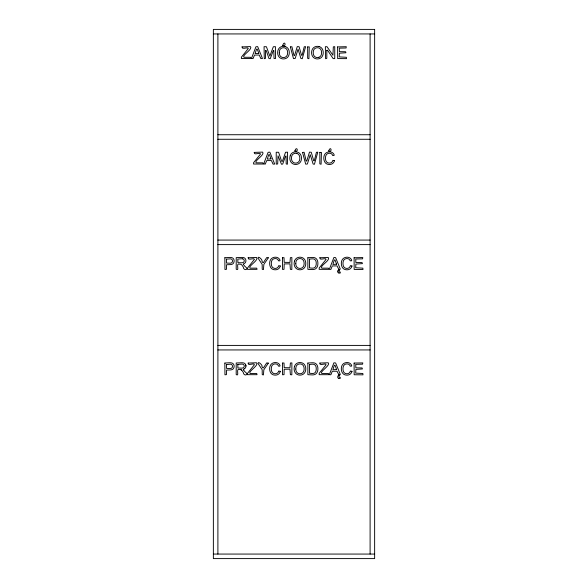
<?xml version="1.0" encoding="UTF-8"?>
<svg xmlns="http://www.w3.org/2000/svg" width="588" height="588" viewBox="0 0 588 588"><rect width="100%" height="100%" fill="white"/><g stroke="black" fill="none" stroke-linecap="round" stroke-linejoin="round"><path stroke-width="0.88" d="M339.327 270.171L339.048 269.576M339.327 375.511L339.048 374.916M213.363 33.935L374.637 33.935M217.869 134.733L370.131 134.733M217.847 139.275L370.153 139.275M217.869 240.073L370.131 240.073M217.847 244.608L370.153 244.608M338.886 269.576L340.32 269.113L335.63 257.662L333.911 257.456L329.331 269.333L330.868 269.444L332.286 265.93L337.005 265.894L338.938 269.576A3.903 3.903 0 0 0 338.416 270.024A2.962 2.962 0 0 0 338.041 270.546A2.572 2.572 0 0 0 337.821 271.061M217.869 345.406L370.131 345.406M217.847 349.941L370.153 349.941M338.886 374.909L340.07 374.894L340.305 374.416L335.63 362.994L333.911 362.796L329.331 374.666L330.868 374.776L332.286 371.263L337.005 371.234L338.938 374.909A3.903 3.903 0 0 0 338.416 375.357A2.962 2.962 0 0 0 338.041 375.886A2.572 2.572 0 0 0 337.821 376.401A1.58 1.58 0 0 0 338.21 378.121M213.363 554.065L374.637 554.065M243.27 264.504L243.388 263.865A4.733 4.733 0 0 0 244.307 263.498A2.947 2.947 0 0 0 245.696 261.91A3.366 3.366 0 0 0 245.909 260.741A3.631 3.631 0 0 0 245.777 259.786A3.403 3.403 0 0 0 245.402 258.904A2.977 2.977 0 0 0 244.821 258.22A2.587 2.587 0 0 0 244.049 257.75A4.314 4.314 0 0 0 242.837 257.471A15.773 15.773 0 0 0 241.58 257.426L236.229 257.632L236.192 269.201C240.036 271.634 235.222 262.498 239.661 264.181A17.897 17.897 0 0 1 240.117 264.188A2.44 2.44 0 0 1 240.558 264.24A2.183 2.183 0 0 1 240.94 264.365A2.727 2.727 0 0 1 241.293 264.563A2.264 2.264 0 0 1 241.734 264.931A7.431 7.431 0 0 1 242.109 265.372A13.98 13.98 0 0 1 242.712 266.195A48.547 48.547 0 0 1 243.27 267.048C243.461 271.281 250.076 269.782 244.784 266.268A10.29 10.29 0 0 0 244.167 265.416A6.997 6.997 0 0 0 243.454 264.651M243.292 369.859L243.417 369.19A4.733 4.733 0 0 0 244.307 368.83M281.689 161.443L282.372 161.421L285.533 152.27L287.583 152.174L287.392 164.25L286.194 163.934L286.055 156.033L285.467 156.173L282.718 164.059L281.483 164.258L278.036 155.82L277.683 163.964L276.235 164.126L276.22 152.255L278.609 152.27L281.439 160.708M370.102 33.935L370.102 554.065M217.898 33.935L217.898 554.065M242.704 258.867A5.571 5.571 0 0 0 241.646 258.764L237.802 259.087L237.912 262.674L241.256 262.785A9.974 9.974 0 0 0 242.131 262.748A3.308 3.308 0 0 0 242.976 262.557A2.102 2.102 0 0 0 243.513 262.27A1.698 1.698 0 0 0 243.924 261.829A1.933 1.933 0 0 0 242.704 258.838M338.21 272.788A1.58 1.58 0 0 1 337.857 271.083M338.409 272.883A1.69 1.69 0 0 0 339.048 273.111A2.668 2.668 0 0 0 339.423 273.141A2.036 2.036 0 0 0 339.879 273.089A3.013 3.013 0 0 0 340.312 272.957L340.158 271.95A1.352 1.352 0 0 1 339.452 271.943L339.21 271.781A0.831 0.831 0 0 1 339.033 271.472A1.08 1.08 0 0 1 338.989 271.156A1.47 1.47 0 0 1 339.055 270.708A1.926 1.926 0 0 1 339.247 270.296M338.409 378.216A1.69 1.69 0 0 0 339.048 378.451A2.668 2.668 0 0 0 339.423 378.474A2.036 2.036 0 0 0 339.879 378.422A3.013 3.013 0 0 0 340.312 378.29L340.129 377.29A1.352 1.352 0 0 1 339.452 377.283L339.173 377.084A0.831 0.831 0 0 1 339.033 376.805A1.08 1.08 0 0 1 338.989 376.496A1.47 1.47 0 0 1 339.055 376.048A1.926 1.926 0 0 1 339.247 375.629M241.646 370.212A2.183 2.183 0 0 0 240.558 369.573A2.44 2.44 0 0 0 240.117 369.521A17.897 17.897 0 0 0 239.661 369.514C235.325 367.794 239.823 376.952 236.192 374.593L236.222 362.994L241.58 362.759A15.773 15.773 0 0 1 242.837 362.811A4.314 4.314 0 0 1 244.049 363.09A2.587 2.587 0 0 1 244.821 363.553A2.977 2.977 0 0 1 245.402 364.244A3.366 3.366 0 0 1 245.696 367.25A2.947 2.947 0 0 1 244.307 368.838M240.94 369.705A2.727 2.727 0 0 1 241.293 369.896M241.734 370.264A7.431 7.431 0 0 1 242.109 370.712A13.98 13.98 0 0 1 242.712 371.535A48.547 48.547 0 0 1 243.27 372.38C243.557 376.702 250.018 375.012 244.784 371.601A10.29 10.29 0 0 0 244.167 370.756A6.997 6.997 0 0 0 243.454 369.984M245.777 365.126A3.631 3.631 0 0 1 245.909 366.074M296.8 153.424A3.851 3.851 0 0 1 297.844 153.88A3.697 3.697 0 0 1 298.704 154.629A4.197 4.197 0 0 1 299.307 155.599A5.196 5.196 0 0 1 299.696 156.864A7.82 7.82 0 0 1 299.814 158.187A7.585 7.585 0 0 1 299.557 160.127A3.984 3.984 0 0 1 298.638 161.81A3.851 3.851 0 0 1 297.278 162.758A4.212 4.212 0 0 1 294.037 162.766A3.962 3.962 0 0 1 291.773 160.215A6.6 6.6 0 0 1 291.508 158.363A11.003 11.003 0 0 1 291.567 157.172A6.056 6.056 0 0 1 291.81 156.011A4.491 4.491 0 0 1 292.177 155.166A3.05 3.05 0 0 1 292.736 154.446A4.263 4.263 0 0 1 296.8 153.424M285.033 46.533A6.292 6.292 0 0 0 281.196 46.761A5.321 5.321 0 0 0 278.028 50.252A9.07 9.07 0 0 0 277.661 52.795A6.946 6.946 0 0 0 278.352 55.831A5.432 5.432 0 0 0 281.873 58.727A6.292 6.292 0 0 0 284.989 58.734A6.042 6.042 0 0 0 286.422 58.175A4.954 4.954 0 0 0 287.642 57.227A5.476 5.476 0 0 0 288.532 55.963A6.453 6.453 0 0 0 289.105 54.361A8.35 8.35 0 0 0 289.112 50.987A6.505 6.505 0 0 0 288.568 49.399A5.468 5.468 0 0 0 287.701 48.128A5.255 5.255 0 0 0 286.51 47.15A5.535 5.535 0 0 0 285.048 46.548M318.975 46.533A6.292 6.292 0 0 0 315.139 46.761A5.321 5.321 0 0 0 311.971 50.252A9.07 9.07 0 0 0 311.603 52.795A6.946 6.946 0 0 0 312.301 55.831A5.432 5.432 0 0 0 315.822 58.727A6.292 6.292 0 0 0 318.939 58.734A6.042 6.042 0 0 0 320.364 58.175A4.954 4.954 0 0 0 321.585 57.227A5.476 5.476 0 0 0 322.481 55.963A6.453 6.453 0 0 0 323.047 54.361A8.35 8.35 0 0 0 323.055 50.987A6.505 6.505 0 0 0 322.518 49.399A5.468 5.468 0 0 0 321.651 48.128A5.255 5.255 0 0 0 320.453 47.15A5.535 5.535 0 0 0 318.997 46.548M319.034 57.22A4.212 4.212 0 0 1 315.785 57.227A3.962 3.962 0 0 1 313.529 54.684A6.6 6.6 0 0 1 313.257 52.824A11.003 11.003 0 0 1 313.323 51.634A6.056 6.056 0 0 1 313.566 50.472A4.491 4.491 0 0 1 313.933 49.627A3.05 3.05 0 0 1 314.492 48.907A4.263 4.263 0 0 1 318.556 47.885A3.851 3.851 0 0 1 319.6 48.341A3.697 3.697 0 0 1 320.453 49.091A4.197 4.197 0 0 1 321.063 50.061A5.196 5.196 0 0 1 321.452 51.325A7.82 7.82 0 0 1 321.562 52.648A7.585 7.585 0 0 1 321.313 54.588A3.984 3.984 0 0 1 320.394 56.272A3.851 3.851 0 0 1 319.034 57.22M258.808 53.332L257.228 49.054L256.53 49.127A15.773 15.773 0 0 1 256.192 50.164L255.104 53.589L258.801 53.427M270.994 158.87L267.297 159.127L268.378 155.702A15.773 15.773 0 0 0 268.716 154.666L269.414 154.593L270.994 158.87M336.593 264.196L332.896 264.446L333.977 261.021A15.773 15.773 0 0 0 334.322 259.984L335.02 259.918L336.593 264.225M336.593 369.529L332.896 369.786L333.977 366.353A15.773 15.773 0 0 0 334.322 365.324L335.02 365.251L336.593 369.529M251.517 58.322L253.06 58.609L254.494 55.074L259.212 55.037L260.859 58.587L262.491 58.521L257.676 46.614L255.949 46.746L251.517 58.322M263.711 163.861L265.247 164.14L266.687 160.612L271.399 160.575L273.053 164.126L274.677 164.059L269.863 152.152L268.121 152.314L263.711 163.861M290.362 46.922L293.486 58.594L295.169 58.499L298.065 49.164L300.938 58.499L302.254 58.719L305.62 46.65L304.224 46.768L302.144 55.206L301.446 55.25A33.266 33.266 0 0 0 301.13 53.942A39.536 39.536 0 0 0 300.799 52.714L299.086 46.731L297.256 46.599L294.809 54.772A9.099 9.099 0 0 0 294.735 55.052L294.456 55.588L293.949 55.382L291.92 46.739L290.362 46.922M302.555 152.461L305.679 164.133L307.362 164.037L310.251 154.703L313.125 164.037L314.44 164.258L317.785 152.174L316.41 152.299L314.337 160.744L313.602 160.708A33.266 33.266 0 0 0 313.323 159.473A39.536 39.536 0 0 0 312.992 158.253L311.272 152.27L309.479 152.123L306.995 160.311A9.099 9.099 0 0 0 306.921 160.59L306.62 161.141L306.135 160.921L304.106 152.277L302.555 152.432M282.666 45.423C286.724 47.393 284.871 39.308 282.681 45.364M280.307 265.982L280.3 266.048A6.394 6.394 0 0 1 279.631 267.555A4.55 4.55 0 0 1 277.066 269.532A5.887 5.887 0 0 1 275.368 269.782A8.217 8.217 0 0 1 273.699 269.613A4.506 4.506 0 0 1 271.068 267.966A5.77 5.77 0 0 1 270.296 266.665A7.901 7.901 0 0 1 269.811 265.07A8.82 8.82 0 0 1 269.819 261.704A6.115 6.115 0 0 1 270.377 260.094A5.292 5.292 0 0 1 271.252 258.867A4.88 4.88 0 0 1 272.442 257.948A5.814 5.814 0 0 1 273.868 257.397A6.461 6.461 0 0 1 275.39 257.213A6.086 6.086 0 0 1 277.007 257.434A4.373 4.373 0 0 1 279.418 259.132A5.248 5.248 0 0 1 280.057 260.352L279.792 260.851L278.514 260.844A4.895 4.895 0 0 0 278.05 259.925A2.778 2.778 0 0 0 276.426 258.735A4.138 4.138 0 0 0 275.36 258.595A4.969 4.969 0 0 0 274.126 258.749A3.337 3.337 0 0 0 273.016 259.264A3.513 3.513 0 0 0 272.215 260.058A3.756 3.756 0 0 0 271.693 261.065A7.306 7.306 0 0 0 271.311 263.402A9.533 9.533 0 0 0 271.413 264.776A6.056 6.056 0 0 0 271.766 266.107A3.888 3.888 0 0 0 272.325 267.092A3.094 3.094 0 0 0 273.17 267.834A3.998 3.998 0 0 0 276.448 268.216A3.19 3.19 0 0 0 278.256 266.746A4.866 4.866 0 0 0 278.697 265.673L280.307 265.982M280.307 371.322L280.3 371.41A6.394 6.394 0 0 1 279.631 372.895A4.55 4.55 0 0 1 277.066 374.865A5.887 5.887 0 0 1 275.368 375.122A8.217 8.217 0 0 1 273.699 374.946A4.506 4.506 0 0 1 271.068 373.299A5.77 5.77 0 0 1 270.296 372.006A7.901 7.901 0 0 1 269.811 370.403A8.82 8.82 0 0 1 269.819 367.044A6.115 6.115 0 0 1 270.377 365.435A5.292 5.292 0 0 1 271.252 364.207A4.88 4.88 0 0 1 272.442 363.288A5.814 5.814 0 0 1 273.868 362.737A6.461 6.461 0 0 1 275.39 362.553A6.086 6.086 0 0 1 277.007 362.774A4.373 4.373 0 0 1 279.418 364.464A5.248 5.248 0 0 1 280.057 365.692L279.792 366.184L278.499 366.155A4.895 4.895 0 0 0 278.05 365.258A2.778 2.778 0 0 0 276.426 364.068A4.138 4.138 0 0 0 275.36 363.928A4.969 4.969 0 0 0 274.126 364.082A3.337 3.337 0 0 0 273.016 364.597A3.513 3.513 0 0 0 272.215 365.398A3.756 3.756 0 0 0 271.693 366.405A7.306 7.306 0 0 0 271.311 368.735A9.533 9.533 0 0 0 271.413 370.117A6.056 6.056 0 0 0 271.766 371.44A3.888 3.888 0 0 0 272.325 372.424A3.094 3.094 0 0 0 273.17 373.174A3.998 3.998 0 0 0 276.448 373.556A3.19 3.19 0 0 0 278.256 372.079A4.866 4.866 0 0 0 278.697 371.006L280.307 371.351M294.86 150.954C299.167 152.726 296.771 145.03 294.86 150.925M328.685 150.954C332.764 152.931 330.838 144.905 328.692 150.925M334.469 160.664L334.462 160.752A6.394 6.394 0 0 1 333.793 162.237A4.55 4.55 0 0 1 331.228 164.214A5.887 5.887 0 0 1 329.53 164.464A8.217 8.217 0 0 1 327.861 164.295A4.506 4.506 0 0 1 325.23 162.648A5.77 5.77 0 0 1 324.458 161.347A7.901 7.901 0 0 1 323.973 159.752A8.82 8.82 0 0 1 323.981 156.386A6.115 6.115 0 0 1 324.539 154.776A5.292 5.292 0 0 1 325.414 153.549A4.88 4.88 0 0 1 326.605 152.63A5.814 5.814 0 0 1 328.031 152.079A6.461 6.461 0 0 1 329.552 151.895A6.086 6.086 0 0 1 331.169 152.116A4.373 4.373 0 0 1 333.58 153.806A5.248 5.248 0 0 1 334.219 155.034L333.977 155.519L332.661 155.497A4.895 4.895 0 0 0 332.213 154.6A2.778 2.778 0 0 0 330.588 153.409A4.138 4.138 0 0 0 329.523 153.27A4.969 4.969 0 0 0 328.288 153.424A3.337 3.337 0 0 0 327.178 153.946A3.513 3.513 0 0 0 326.377 154.74A3.756 3.756 0 0 0 325.855 155.746A7.306 7.306 0 0 0 325.473 158.076A9.533 9.533 0 0 0 325.576 159.458A6.056 6.056 0 0 0 325.928 160.789A3.888 3.888 0 0 0 326.487 161.766A3.094 3.094 0 0 0 327.332 162.516A3.998 3.998 0 0 0 330.61 162.898A3.19 3.19 0 0 0 332.418 161.421A4.866 4.866 0 0 0 332.859 160.355L334.469 160.693M351.984 265.982L351.977 266.048A6.394 6.394 0 0 1 351.308 267.555A4.55 4.55 0 0 1 348.743 269.532A5.887 5.887 0 0 1 347.045 269.782A8.217 8.217 0 0 1 345.376 269.613A4.506 4.506 0 0 1 342.745 267.966A5.77 5.77 0 0 1 341.973 266.665A7.901 7.901 0 0 1 341.488 265.07A8.82 8.82 0 0 1 341.496 261.704A6.115 6.115 0 0 1 342.054 260.094A5.292 5.292 0 0 1 342.929 258.867A4.88 4.88 0 0 1 344.12 257.948A5.814 5.814 0 0 1 345.546 257.397A6.461 6.461 0 0 1 347.067 257.213A6.086 6.086 0 0 1 348.684 257.434A4.373 4.373 0 0 1 351.095 259.132A5.248 5.248 0 0 1 351.734 260.352L351.47 260.851L350.176 260.815A4.895 4.895 0 0 0 349.728 259.925A2.778 2.778 0 0 0 348.103 258.735A4.138 4.138 0 0 0 347.038 258.595A4.969 4.969 0 0 0 345.803 258.749A3.337 3.337 0 0 0 344.693 259.264A3.513 3.513 0 0 0 343.892 260.058A3.756 3.756 0 0 0 343.37 261.065A7.306 7.306 0 0 0 342.988 263.402A9.533 9.533 0 0 0 343.091 264.776A6.056 6.056 0 0 0 343.443 266.107A3.888 3.888 0 0 0 344.002 267.092A3.094 3.094 0 0 0 344.847 267.834A3.998 3.998 0 0 0 348.125 268.216A3.19 3.19 0 0 0 349.934 266.746A4.866 4.866 0 0 0 350.375 265.673L351.984 265.982M351.984 371.322L351.977 371.41A6.394 6.394 0 0 1 351.308 372.895A4.55 4.55 0 0 1 348.743 374.865A5.887 5.887 0 0 1 347.045 375.122A8.217 8.217 0 0 1 345.376 374.946A4.506 4.506 0 0 1 342.745 373.299A5.77 5.77 0 0 1 341.973 372.006A7.901 7.901 0 0 1 341.488 370.403A8.82 8.82 0 0 1 341.496 367.044A6.115 6.115 0 0 1 342.054 365.435A5.292 5.292 0 0 1 342.929 364.207A4.88 4.88 0 0 1 344.12 363.288A5.814 5.814 0 0 1 345.546 362.737A6.461 6.461 0 0 1 347.067 362.553A6.086 6.086 0 0 1 348.684 362.774A4.373 4.373 0 0 1 351.095 364.464A5.248 5.248 0 0 1 351.734 365.692L351.47 366.184L350.176 366.155A4.895 4.895 0 0 0 349.728 365.258A2.778 2.778 0 0 0 348.103 364.068A4.138 4.138 0 0 0 347.038 363.928A4.969 4.969 0 0 0 345.803 364.082A3.337 3.337 0 0 0 344.693 364.597A3.513 3.513 0 0 0 343.892 365.398A3.756 3.756 0 0 0 343.37 366.405A7.306 7.306 0 0 0 342.988 368.735A9.533 9.533 0 0 0 343.091 370.117A6.056 6.056 0 0 0 343.443 371.44A3.888 3.888 0 0 0 344.002 372.424A3.094 3.094 0 0 0 344.847 373.174A3.998 3.998 0 0 0 348.125 373.556A3.19 3.19 0 0 0 349.934 372.079A4.866 4.866 0 0 0 350.375 371.006L351.984 371.351M268.334 257.794L263.858 264.394L263.446 269.576L262.226 269.289L262.174 264.365L257.926 258.014C258.095 255.177 263.24 260.668 261.888 261.087A37.404 37.404 0 0 1 262.799 262.579L263.453 262.579A41.991 41.991 0 0 1 263.946 261.785L266.754 257.522L268.334 257.794M268.334 363.134L263.843 369.771L263.446 374.909L262.241 374.652L262.189 369.734L257.926 363.347C258.059 360.532 263.292 365.971 261.888 366.427A37.404 37.404 0 0 1 262.799 367.912L263.453 367.919A41.991 41.991 0 0 1 263.946 367.118L266.754 362.862L268.334 363.134M265.504 50.634L265.504 58.396L264.277 58.712L264.063 46.672L266.415 46.731L269.833 56.117L273.332 46.761L275.419 46.658L275.463 58.587L274.015 58.425L273.839 50.48L273.28 50.634L270.237 58.719L268.959 58.521L266.232 50.509L265.511 50.605M326.825 50.384L326.818 58.396L325.598 58.712L325.355 46.724L327.001 46.687L332.933 55.243L333.322 46.856L334.741 46.672L334.741 58.609L333.153 58.616L327.516 50.2L326.825 50.355M224.844 257.772L224.954 269.466L226.431 269.311L226.564 264.747L229.57 264.637A11.15 11.15 0 0 0 230.672 264.578A5.689 5.689 0 0 0 231.745 264.365A4.02 4.02 0 0 0 232.495 264.056A2.425 2.425 0 0 0 233.135 263.564A3.631 3.631 0 0 0 233.87 262.344A4.094 4.094 0 0 0 234.031 260.087A3.499 3.499 0 0 0 233.34 258.632A2.661 2.661 0 0 0 232.774 258.11A3.036 3.036 0 0 0 232.062 257.742A4.66 4.66 0 0 0 231.275 257.537A6.424 6.424 0 0 0 230.356 257.441A26.085 26.085 0 0 0 229.43 257.426L224.844 257.772M226.454 259.205L226.52 263.042L229.592 263.204A7.548 7.548 0 0 0 230.775 263.108A2.036 2.036 0 0 0 231.804 262.623A1.793 1.793 0 0 0 232.304 261.88A2.631 2.631 0 0 0 232.37 260.3A1.896 1.896 0 0 0 231.062 258.955A3.072 3.072 0 0 0 230.312 258.86L226.461 259.146M224.844 363.105L224.954 374.799L226.431 374.652L226.564 370.08L229.57 369.97A11.15 11.15 0 0 0 230.672 369.918A5.689 5.689 0 0 0 231.745 369.705A4.02 4.02 0 0 0 232.495 369.389A2.425 2.425 0 0 0 233.135 368.897A3.631 3.631 0 0 0 233.87 367.684A4.094 4.094 0 0 0 234.031 365.42A3.499 3.499 0 0 0 233.34 363.965A2.661 2.661 0 0 0 232.774 363.443A3.036 3.036 0 0 0 232.062 363.075A4.66 4.66 0 0 0 231.275 362.877A6.424 6.424 0 0 0 230.356 362.774A26.085 26.085 0 0 0 229.43 362.759L224.851 363.046M226.454 364.545L226.52 368.382L229.592 368.536A7.548 7.548 0 0 0 230.775 368.441A2.036 2.036 0 0 0 231.804 367.956A1.793 1.793 0 0 0 232.304 367.221A2.631 2.631 0 0 0 232.37 365.64A1.896 1.896 0 0 0 231.062 364.295A3.072 3.072 0 0 0 230.312 364.2L226.454 364.545M242.05 46.915C241.484 50.23 248.599 46.356 248.283 48.583A23.167 23.167 0 0 0 247.57 49.443L241.403 57.154L241.374 58.484L250.922 58.484L250.628 57.286L244.02 57.286C241.381 55.478 253.171 49.23 250.4 46.57L242.05 46.915M237.802 364.45L237.912 368.014L241.256 368.125A9.974 9.974 0 0 0 242.131 368.081A3.308 3.308 0 0 0 242.976 367.897A2.102 2.102 0 0 0 243.513 367.603A1.698 1.698 0 0 0 243.924 367.162A1.933 1.933 0 0 0 242.704 364.178A5.571 5.571 0 0 0 241.646 364.104L237.802 364.45M248.158 257.772C247.607 261.079 254.611 257.243 254.413 259.411A23.167 23.167 0 0 0 253.678 260.3L247.541 267.981L247.482 269.341L257.037 269.341L256.743 268.143L250.128 268.143C247.474 266.298 259.132 260.359 256.544 257.426L248.158 257.772M254.236 152.454C253.663 155.791 260.807 151.748 260.455 154.144A23.167 23.167 0 0 0 259.756 154.982L253.59 162.692L253.56 164.023L263.108 164.023L262.851 162.832L256.206 162.817C253.604 161.016 265.254 154.835 262.623 152.108L254.244 152.395M248.158 363.105C247.592 366.456 254.626 362.267 254.383 364.795A23.167 23.167 0 0 0 253.678 365.633L247.511 373.351L247.482 374.681L257.037 374.681L256.743 373.483L250.128 373.476C247.533 371.667 259.176 365.501 256.544 362.767L248.173 363.046M282.431 257.772L282.519 269.444L284.019 269.311L284.195 263.916L289.972 263.85L290.369 269.311L291.832 269.488L291.868 257.559L290.369 257.684L289.972 262.417L284.195 262.344L284.004 257.654L282.431 257.772M282.431 363.105L282.519 374.776L284.019 374.652L284.195 369.257L289.972 369.183L290.369 374.652L291.832 374.821L291.891 362.914L290.384 362.994L289.972 367.75L284.195 367.676L284.004 362.994L282.438 363.046M307.649 46.915L307.649 58.366L308.906 58.719L309.251 46.886L307.649 46.915M307.847 257.772L307.869 269.341L312.228 269.576A10.702 10.702 0 0 0 313.213 269.532A6.681 6.681 0 0 0 314.183 269.37A5.579 5.579 0 0 0 314.933 269.128A3.763 3.763 0 0 0 316.234 268.26A5.373 5.373 0 0 0 316.741 267.658A4.704 4.704 0 0 0 317.226 266.805A7.967 7.967 0 0 0 317.564 265.886A6.96 6.96 0 0 0 317.821 264.673A10.775 10.775 0 0 0 317.887 263.431A10.018 10.018 0 0 0 317.785 261.969A6.887 6.887 0 0 0 317.41 260.543A5.41 5.41 0 0 0 316.829 259.411A4.682 4.682 0 0 0 315.976 258.47A3.785 3.785 0 0 0 315.139 257.926A4.638 4.638 0 0 0 314.19 257.595A5.931 5.931 0 0 0 313.117 257.448A23.586 23.586 0 0 0 312.03 257.426L307.847 257.772M309.45 259.205L309.472 267.878L312.044 268.143A12.157 12.157 0 0 0 313 268.106A4.006 4.006 0 0 0 313.933 267.915A3.506 3.506 0 0 0 314.514 267.665A2.205 2.205 0 0 0 315.021 267.29A3.124 3.124 0 0 0 315.558 266.577A4.998 4.998 0 0 0 315.91 265.747A5.711 5.711 0 0 0 316.168 264.593A10.444 10.444 0 0 0 316.124 261.888A3.778 3.778 0 0 0 315.609 260.477A4.138 4.138 0 0 0 314.955 259.661A2.609 2.609 0 0 0 314.088 259.11A3.366 3.366 0 0 0 313.059 258.889A19.103 19.103 0 0 0 312.007 258.86L309.464 259.146M307.847 363.105L307.869 374.681L312.228 374.909A10.702 10.702 0 0 0 313.213 374.865A6.681 6.681 0 0 0 314.183 374.703A5.579 5.579 0 0 0 314.933 374.46A3.763 3.763 0 0 0 316.234 373.593A5.373 5.373 0 0 0 316.741 372.99A4.704 4.704 0 0 0 317.226 372.145A7.967 7.967 0 0 0 317.564 371.226A6.96 6.96 0 0 0 317.821 370.006A10.775 10.775 0 0 0 317.887 368.772A10.018 10.018 0 0 0 317.785 367.302A6.887 6.887 0 0 0 317.41 365.883A5.41 5.41 0 0 0 316.829 364.751A4.682 4.682 0 0 0 315.976 363.803A3.785 3.785 0 0 0 315.139 363.259A4.638 4.638 0 0 0 314.19 362.936A5.931 5.931 0 0 0 313.117 362.781A23.586 23.586 0 0 0 312.03 362.759L307.855 363.046M309.45 364.545L309.472 373.218L312.044 373.476A12.157 12.157 0 0 0 313 373.439A4.006 4.006 0 0 0 313.933 373.255A3.506 3.506 0 0 0 314.514 373.005A2.205 2.205 0 0 0 315.021 372.623A3.124 3.124 0 0 0 315.558 371.91A4.998 4.998 0 0 0 315.91 371.087A5.711 5.711 0 0 0 316.168 369.933A10.444 10.444 0 0 0 316.124 367.221A3.778 3.778 0 0 0 315.609 365.817A4.138 4.138 0 0 0 314.955 365.001A2.609 2.609 0 0 0 314.088 364.442A3.366 3.366 0 0 0 313.059 364.222A19.103 19.103 0 0 0 312.007 364.192L309.45 364.545M319.835 152.454L319.835 163.905L321.099 164.25L321.445 152.454L319.85 152.395M319.835 257.772C319.291 261.094 326.193 257.103 326.09 259.411A23.167 23.167 0 0 0 325.355 260.3L319.218 267.981L319.159 269.341L328.714 269.341L328.449 268.15L321.805 268.143C319.174 266.004 330.846 260.388 328.222 257.426L319.835 257.772M319.835 363.105C319.262 366.449 326.406 362.406 326.061 364.795A23.167 23.167 0 0 0 325.355 365.633L319.188 373.351L319.159 374.681L328.714 374.681L328.449 373.49L321.805 373.476C319.203 371.8 330.89 365.339 328.222 362.767L319.85 363.046M337.593 46.915L337.659 58.565L346.501 58.646L346.369 57.293L339.195 56.904L339.379 53.199L345.92 52.766L345.626 51.729L339.379 51.663L339.269 48.157L346.089 47.988L346.288 46.695L337.593 46.915M354.094 257.772L354.16 269.422L363.002 269.502L362.84 268.143L355.696 267.76L355.88 264.063L362.421 263.63L362.098 262.586L355.85 262.505L355.769 259.014L362.583 258.845L362.781 257.559L354.094 257.772M354.094 363.105L354.16 374.754L363.002 374.843L362.84 373.483L355.696 373.13L355.88 369.396L362.421 368.963L362.098 367.919L355.85 367.845L355.769 364.347L362.583 364.185L362.803 362.914L354.101 363.046M374.637 29.4L213.363 29.4L213.363 558.6L374.637 558.6L374.637 29.4M294.514 261.109A9.07 9.07 0 0 0 294.147 263.659A6.946 6.946 0 0 0 294.845 266.695A5.432 5.432 0 0 0 298.366 269.583A6.292 6.292 0 0 0 301.482 269.598A6.042 6.042 0 0 0 302.908 269.032A4.954 4.954 0 0 0 304.136 268.091A5.476 5.476 0 0 0 305.025 266.827A6.453 6.453 0 0 0 305.591 265.217A8.35 8.35 0 0 0 305.598 261.844A6.505 6.505 0 0 0 305.062 260.256A5.468 5.468 0 0 0 304.194 258.985A5.255 5.255 0 0 0 303.004 258.014A5.535 5.535 0 0 0 301.541 257.404A6.321 6.321 0 0 0 297.69 257.632A5.321 5.321 0 0 0 294.522 261.109M295.808 263.681A6.6 6.6 0 0 0 296.073 265.541A3.962 3.962 0 0 0 298.337 268.084A4.212 4.212 0 0 0 301.585 268.077A3.851 3.851 0 0 0 302.938 267.128A3.984 3.984 0 0 0 303.856 265.445A7.585 7.585 0 0 0 304.114 263.505A7.82 7.82 0 0 0 304.003 262.182A5.196 5.196 0 0 0 303.614 260.918A4.197 4.197 0 0 0 303.004 259.947A3.697 3.697 0 0 0 302.144 259.205A3.851 3.851 0 0 0 301.107 258.742A4.263 4.263 0 0 0 297.036 259.764A3.05 3.05 0 0 0 296.477 260.484A4.491 4.491 0 0 0 296.117 261.329A6.056 6.056 0 0 0 295.874 262.491A11.003 11.003 0 0 0 295.808 263.681M294.514 366.449A9.07 9.07 0 0 0 294.147 368.992A6.946 6.946 0 0 0 294.845 372.028A5.432 5.432 0 0 0 298.366 374.916A6.292 6.292 0 0 0 301.482 374.931A6.042 6.042 0 0 0 302.908 374.372A4.954 4.954 0 0 0 304.136 373.424A5.476 5.476 0 0 0 305.025 372.16A6.453 6.453 0 0 0 305.591 370.55A8.35 8.35 0 0 0 305.598 367.177A6.505 6.505 0 0 0 305.062 365.589A5.468 5.468 0 0 0 304.194 364.317A5.255 5.255 0 0 0 303.004 363.347A5.535 5.535 0 0 0 301.541 362.745A6.292 6.292 0 0 0 297.69 362.958A5.321 5.321 0 0 0 294.522 366.449M295.808 369.021A6.6 6.6 0 0 0 296.073 370.874A3.962 3.962 0 0 0 298.337 373.424A4.212 4.212 0 0 0 301.585 373.417A3.851 3.851 0 0 0 302.938 372.469A3.984 3.984 0 0 0 303.856 370.785A7.585 7.585 0 0 0 304.114 368.845A7.82 7.82 0 0 0 304.003 367.522A5.196 5.196 0 0 0 303.614 366.25A4.197 4.197 0 0 0 303.004 365.288A3.697 3.697 0 0 0 302.144 364.538A3.851 3.851 0 0 0 301.107 364.082A4.263 4.263 0 0 0 297.036 365.097A3.05 3.05 0 0 0 296.477 365.824A4.491 4.491 0 0 0 296.117 366.669A6.056 6.056 0 0 0 295.874 367.831A11.003 11.003 0 0 0 295.808 369.021M290.215 155.791A9.07 9.07 0 0 0 289.847 158.334A6.946 6.946 0 0 0 290.546 161.369A5.432 5.432 0 0 0 294.066 164.265A6.292 6.292 0 0 0 297.183 164.273A6.042 6.042 0 0 0 298.608 163.714A4.954 4.954 0 0 0 299.829 162.766A5.476 5.476 0 0 0 300.725 161.502A6.453 6.453 0 0 0 301.291 159.899A8.35 8.35 0 0 0 301.299 156.518A6.505 6.505 0 0 0 300.762 154.931A5.468 5.468 0 0 0 299.895 153.659A5.255 5.255 0 0 0 298.697 152.689A5.535 5.535 0 0 0 297.241 152.086A6.292 6.292 0 0 0 293.383 152.299A5.321 5.321 0 0 0 290.215 155.791M279.315 52.824A6.6 6.6 0 0 0 279.579 54.684A3.962 3.962 0 0 0 281.843 57.227A4.212 4.212 0 0 0 285.092 57.22A3.851 3.851 0 0 0 286.452 56.272A3.984 3.984 0 0 0 287.37 54.588A7.585 7.585 0 0 0 287.62 52.648A7.82 7.82 0 0 0 287.51 51.325A5.196 5.196 0 0 0 287.12 50.061A4.197 4.197 0 0 0 286.51 49.091A3.697 3.697 0 0 0 285.65 48.341A3.851 3.851 0 0 0 284.614 47.885A4.263 4.263 0 0 0 280.542 48.907A3.05 3.05 0 0 0 279.984 49.627A4.491 4.491 0 0 0 279.623 50.472A6.056 6.056 0 0 0 279.381 51.634A11.003 11.003 0 0 0 279.315 52.824"/></g></svg>
